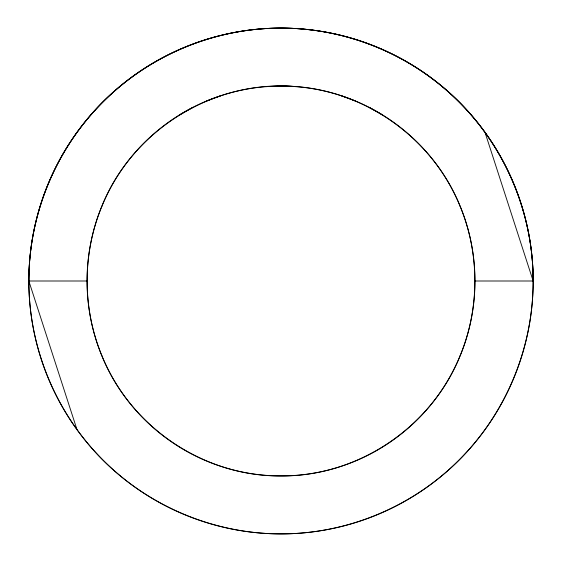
<?xml version="1.0" encoding="UTF-8"?>
<svg xmlns="http://www.w3.org/2000/svg" width="562" height="562" viewBox="0 0 562 562"><rect width="100%" height="100%" fill="white"/><g stroke="black" fill="none" stroke-linecap="round" stroke-linejoin="round"><path stroke-width="0.84" d="M28.838 281C28.76 214.719 55.835 149.063 102.698 102.172C149.344 55.259 214.832 28.009 281 28.1C347.168 28.009 412.656 55.259 459.302 102.172C506.165 149.063 533.24 214.719 533.162 281C533.24 347.281 506.165 412.937 459.302 459.828C412.656 506.741 347.168 533.991 281 533.9C214.832 533.991 149.344 506.741 102.698 459.828C55.835 412.937 28.76 347.281 28.838 281A252.9 252.162 90 0 1 358.921 40.478A252.9 252.162 90 0 1 484.999 429.649A252.9 252.162 90 0 1 77.001 429.649L28.838 281L87.033 281A194.93 193.967 90 0 1 281 86.07C357.889 85.262 431.7 135.077 460.201 206.402M101.799 355.598C82.27 308.369 82.27 253.631 101.799 206.402M460.201 206.402C479.73 253.631 479.73 308.369 460.201 355.598M101.799 206.402C132.063 130.11 214.389 79.123 296.216 86.667M460.201 355.598C431.7 426.93 357.889 476.745 281 475.937C204.118 476.731 130.3 426.93 101.799 355.598M179.65 114.796L192.942 107.314M206.774 100.907L221.063 95.61M265.784 86.667L281 86.07A194.93 193.967 90 0 1 474.967 281L533.162 281L484.999 132.351M340.937 95.61L355.226 100.907M369.058 107.314L382.35 114.796M77.001 429.649A252.9 252.162 -90 0 1 203.079 40.478A252.9 252.162 -90 0 1 533.162 281M474.967 281A194.93 193.967 -90 0 1 281 475.93A194.93 193.967 -90 0 1 87.033 281"/></g></svg>
